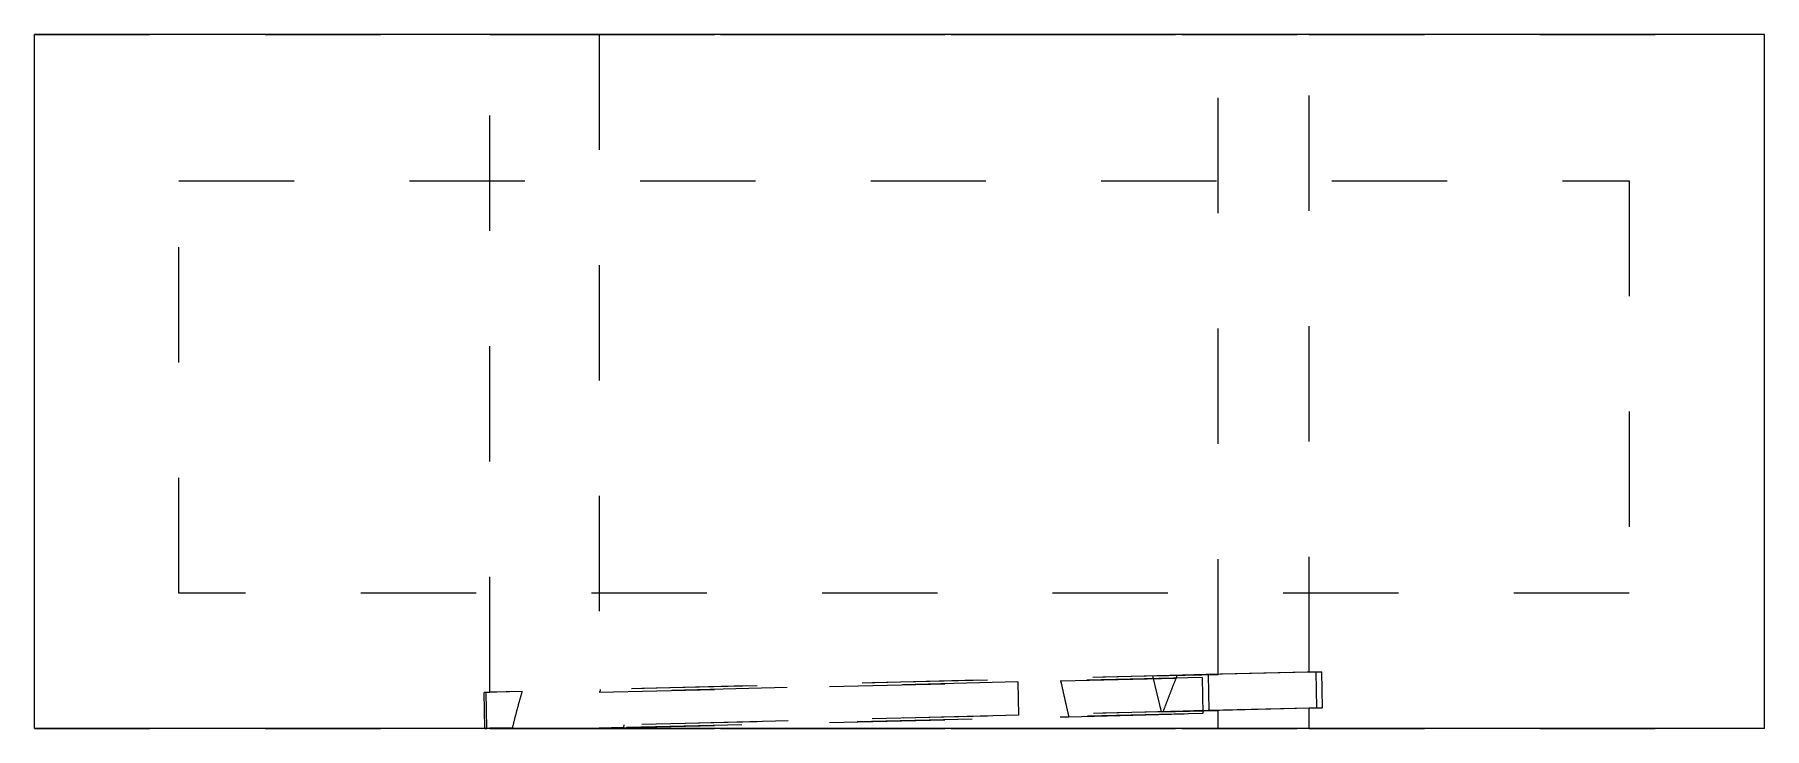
# Model space of a CAD drawing. Extents: x 0 to 2.61, y 0 to 1.71.
# Drawn here: x 0 to 1.5, y 1.113 to 1.715 of the extents above; entities that cross this region are included whole.
import ezdxf

# ---------------------------------------------------------------- set-up
doc = ezdxf.new("R2010")
doc.units = 0
doc.linetypes.add('HIDDEN', pattern=[0.075, 0.050025, -0.024975])
doc.layers.add('FRONT', color=7, linetype='CONTINUOUS')
doc.layers.add('FRONT_HID', color=7, linetype='HIDDEN')

msp = doc.modelspace()

# ---------------------------------------------------------------- linework, layer by layer
at = {"layer": 'FRONT'}
for p, q in [((1.5, 1.714613), (0, 1.714613)), ((0, 1.11305), (0, 1.714613)), ((1.5, 1.11305), (1.5, 1.714613)), ((1.5, 1.11305), (0, 1.11305)), ((0.390516, 1.113047), (0.390625, 1.11305)), ((0.390516, 1.113047), (0.390516, 1.11305)), ((0.484295, 1.113048), (0.484375, 1.11305)), ((0.484295, 1.113048), (0.484295, 1.11305))]:
    msp.add_line(p, q, dxfattribs=at)
at = {"layer": 'FRONT_HID', "linetype": 'HIDDEN'}
for p, q in [((0, 1.714613), (0.394737, 1.714613)), ((0.394737, 1.144411), (0.394737, 1.714613)), ((0.394737, 1.714613), (1.105263, 1.714613)), ((1.026316, 1.714613), (0.489474, 1.714613)), ((0.489474, 1.714613), (1.026316, 1.714613)), ((0.489474, 1.714613), (0.489474, 1.144435)), ((1.026316, 1.159915), (1.026316, 1.714613)), ((1.105263, 1.161853), (1.105263, 1.714613)), ((1.105263, 1.714613), (1.5, 1.714613)), ((0.125, 1.230238), (0.125, 1.587721)), ((0.125, 1.230238), (0.125, 1.587721)), ((0.125, 1.587721), (1.382812, 1.587721)), ((0.125, 1.587721), (1.382812, 1.587721)), ((1.382812, 1.587721), (1.382812, 1.230238)), ((1.382812, 1.587721), (1.382812, 1.230238)), ((1.382812, 1.230238), (0.125, 1.230238)), ((1.382812, 1.230238), (0.125, 1.230238)), ((1.026316, 1.159915), (0.49034, 1.146757)), ((1.01752, 1.159699), (0.49034, 1.146757)), ((1.012317, 1.15727), (0.852553, 1.153348)), ((0.889764, 1.154261), (1.012317, 1.15727)), ((0.969297, 1.158515), (1.026316, 1.159915)), ((0.969297, 1.158515), (1.01752, 1.159699)), ((0.969297, 1.158515), (0.976855, 1.127441)), ((0.989108, 1.155041), (0.988912, 1.15454)), ((0.989305, 1.155541), (0.989108, 1.155041)), ((0.989502, 1.156041), (0.989305, 1.155541)), ((0.989699, 1.156541), (0.989502, 1.156041)), ((0.989896, 1.157041), (0.989699, 1.156541)), ((0.990093, 1.157541), (0.989896, 1.157041)), ((0.99029, 1.15804), (0.990093, 1.157541)), ((0.990487, 1.15854), (0.99029, 1.15804)), ((0.990684, 1.15904), (0.990487, 1.15854)), ((1.115846, 1.162113), (0.990684, 1.15904)), ((1.105263, 1.161853), (0.990684, 1.15904)), ((1.012317, 1.15727), (1.013083, 1.126029)), ((1.01752, 1.159699), (1.018287, 1.128458)), ((1.105263, 1.161853), (1.111429, 1.162004)), ((1.111429, 1.162004), (1.115846, 1.162113)), ((1.111836, 1.130755), (1.111429, 1.162004)), ((1.115846, 1.162113), (1.116613, 1.130872)), ((0.422679, 1.145096), (0.389749, 1.144288)), ((0.389749, 1.144288), (0.391601, 1.144334)), ((0.390516, 1.11305), (0.389749, 1.144288)), ((0.391601, 1.144334), (0.394737, 1.144411)), ((0.392029, 1.113085), (0.391601, 1.144334)), ((0.422679, 1.145096), (0.394737, 1.144411)), ((0.421261, 1.140125), (0.42112, 1.139627)), ((0.421401, 1.140623), (0.421261, 1.140125)), ((0.421542, 1.14112), (0.421401, 1.140623)), ((0.421683, 1.141617), (0.421542, 1.14112)), ((0.421824, 1.142115), (0.421683, 1.141617)), ((0.421966, 1.142612), (0.421824, 1.142115)), ((0.422108, 1.143109), (0.421966, 1.142612)), ((0.42225, 1.143606), (0.422108, 1.143109)), ((0.422393, 1.144103), (0.42225, 1.143606)), ((0.422536, 1.1446), (0.422393, 1.144103)), ((0.422679, 1.145096), (0.422536, 1.1446)), ((0.489474, 1.144435), (0.889764, 1.154261)), ((0.490253, 1.144454), (0.489474, 1.144435)), ((0.852553, 1.153348), (0.490253, 1.144454)), ((0.49034, 1.146757), (0.490253, 1.144454)), ((0.852553, 1.153348), (0.853263, 1.124407)), ((0.889764, 1.154261), (0.889872, 1.153767)), ((0.889872, 1.153767), (0.88998, 1.153273)), ((0.88998, 1.153273), (0.890088, 1.152779)), ((0.890088, 1.152779), (0.890196, 1.152285)), ((0.890196, 1.152285), (0.890304, 1.151791)), ((0.890304, 1.151791), (0.890413, 1.151296)), ((0.890413, 1.151296), (0.890521, 1.150802)), ((0.890521, 1.150802), (0.89063, 1.150308)), ((0.89063, 1.150308), (0.890739, 1.149814)), ((0.890739, 1.149814), (0.890848, 1.14932)), ((0.890848, 1.14932), (0.890957, 1.148826)), ((0.890957, 1.148826), (0.891066, 1.148333)), ((0.891066, 1.148333), (0.891175, 1.147839)), ((0.891175, 1.147839), (0.891284, 1.147345)), ((0.891284, 1.147345), (0.891394, 1.146851)), ((0.891394, 1.146851), (0.891503, 1.146357)), ((0.891503, 1.146357), (0.891613, 1.145863)), ((0.891613, 1.145863), (0.891723, 1.145369)), ((0.891723, 1.145369), (0.891832, 1.144876)), ((0.891832, 1.144876), (0.891942, 1.144382)), ((0.891942, 1.144382), (0.892052, 1.143888)), ((0.892052, 1.143888), (0.892163, 1.143394)), ((0.892163, 1.143394), (0.892273, 1.142901)), ((0.892273, 1.142901), (0.892383, 1.142407)), ((0.892383, 1.142407), (0.892494, 1.141913)), ((0.892494, 1.141913), (0.892604, 1.14142)), ((0.892604, 1.14142), (0.892715, 1.140926)), ((0.892715, 1.140926), (0.892826, 1.140433)), ((0.892826, 1.140433), (0.892937, 1.139939)), ((0.98325, 1.140022), (0.983056, 1.139521)), ((0.983444, 1.140523), (0.98325, 1.140022)), ((0.983638, 1.141024), (0.983444, 1.140523)), ((0.983832, 1.141525), (0.983638, 1.141024)), ((0.984026, 1.142026), (0.983832, 1.141525)), ((0.98422, 1.142527), (0.984026, 1.142026)), ((0.984415, 1.143028), (0.98422, 1.142527)), ((0.984609, 1.143529), (0.984415, 1.143028)), ((0.984804, 1.14403), (0.984609, 1.143529)), ((0.984998, 1.144531), (0.984804, 1.14403)), ((0.985193, 1.145032), (0.984998, 1.144531)), ((0.985388, 1.145533), (0.985193, 1.145032)), ((0.985583, 1.146033), (0.985388, 1.145533)), ((0.985778, 1.146534), (0.985583, 1.146033)), ((0.985973, 1.147035), (0.985778, 1.146534)), ((0.986169, 1.147535), (0.985973, 1.147035)), ((0.986364, 1.148036), (0.986169, 1.147535)), ((0.986559, 1.148537), (0.986364, 1.148036)), ((0.986755, 1.149037), (0.986559, 1.148537)), ((0.986951, 1.149538), (0.986755, 1.149037)), ((0.987146, 1.150038), (0.986951, 1.149538)), ((0.987342, 1.150538), (0.987146, 1.150038)), ((0.987538, 1.151039), (0.987342, 1.150538)), ((0.987734, 1.151539), (0.987538, 1.151039)), ((0.98793, 1.152039), (0.987734, 1.151539)), ((0.988126, 1.15254), (0.98793, 1.152039)), ((0.988323, 1.15304), (0.988126, 1.15254)), ((0.988519, 1.15354), (0.988323, 1.15304)), ((0.988715, 1.15404), (0.988519, 1.15354)), ((0.988912, 1.15454), (0.988715, 1.15404)), ((0.417194, 1.125158), (0.417064, 1.124658)), ((0.417325, 1.125659), (0.417194, 1.125158)), ((0.417456, 1.126159), (0.417325, 1.125659)), ((0.417588, 1.126659), (0.417456, 1.126159)), ((0.417719, 1.127159), (0.417588, 1.126659)), ((0.417852, 1.127658), (0.417719, 1.127159)), ((0.417984, 1.128158), (0.417852, 1.127658)), ((0.418117, 1.128658), (0.417984, 1.128158)), ((0.41825, 1.129157), (0.418117, 1.128658)), ((0.418383, 1.129657), (0.41825, 1.129157)), ((0.418517, 1.130156), (0.418383, 1.129657)), ((0.418651, 1.130655), (0.418517, 1.130156)), ((0.418786, 1.131155), (0.418651, 1.130655)), ((0.418921, 1.131654), (0.418786, 1.131155)), ((0.419056, 1.132153), (0.418921, 1.131654)), ((0.419191, 1.132652), (0.419056, 1.132153)), ((0.419327, 1.13315), (0.419191, 1.132652)), ((0.419463, 1.133649), (0.419327, 1.13315)), ((0.419599, 1.134148), (0.419463, 1.133649)), ((0.419736, 1.134646), (0.419599, 1.134148)), ((0.419873, 1.135145), (0.419736, 1.134646)), ((0.42001, 1.135643), (0.419873, 1.135145)), ((0.420148, 1.136142), (0.42001, 1.135643)), ((0.420286, 1.13664), (0.420148, 1.136142)), ((0.420424, 1.137138), (0.420286, 1.13664)), ((0.420563, 1.137636), (0.420424, 1.137138)), ((0.420702, 1.138134), (0.420563, 1.137636)), ((0.420841, 1.138632), (0.420702, 1.138134)), ((0.420981, 1.13913), (0.420841, 1.138632)), ((0.42112, 1.139627), (0.420981, 1.13913)), ((1.013083, 1.126029), (0.510668, 1.113696)), ((1.026316, 1.128655), (0.511063, 1.116007)), ((1.018287, 1.128458), (0.853263, 1.124407)), ((0.892937, 1.139939), (0.893048, 1.139446)), ((0.893048, 1.139446), (0.893159, 1.138952)), ((0.893159, 1.138952), (0.89327, 1.138459)), ((0.89327, 1.138459), (0.893382, 1.137965)), ((0.893382, 1.137965), (0.893493, 1.137472)), ((0.893493, 1.137472), (0.893605, 1.136979)), ((0.893605, 1.136979), (0.893716, 1.136485)), ((0.893716, 1.136485), (0.893828, 1.135992)), ((0.893828, 1.135992), (0.89394, 1.135499)), ((0.89394, 1.135499), (0.894052, 1.135005)), ((0.894052, 1.135005), (0.894164, 1.134512)), ((0.894164, 1.134512), (0.894277, 1.134019)), ((0.894277, 1.134019), (0.894389, 1.133526)), ((0.894389, 1.133526), (0.894501, 1.133032)), ((0.894501, 1.133032), (0.894614, 1.132539)), ((0.894614, 1.132539), (0.894727, 1.132046)), ((0.894727, 1.132046), (0.894839, 1.131553)), ((0.894839, 1.131553), (0.894952, 1.13106)), ((0.894952, 1.13106), (0.895065, 1.130567)), ((0.895065, 1.130567), (0.895178, 1.130074)), ((0.895178, 1.130074), (0.895292, 1.129581)), ((0.895292, 1.129581), (0.895405, 1.129088)), ((0.895405, 1.129088), (0.895518, 1.128595)), ((0.895518, 1.128595), (0.895632, 1.128102)), ((0.895632, 1.128102), (0.895746, 1.127609)), ((0.895746, 1.127609), (0.895859, 1.127116)), ((0.895859, 1.127116), (0.895973, 1.126623)), ((0.895973, 1.126623), (0.896087, 1.12613)), ((0.896087, 1.12613), (0.896201, 1.125638)), ((0.896201, 1.125638), (0.896315, 1.125145)), ((0.896315, 1.125145), (0.89643, 1.124652)), ((0.896773, 1.123174), (1.013083, 1.126029)), ((0.976855, 1.127441), (1.026316, 1.128655)), ((0.976855, 1.127441), (1.018287, 1.128458)), ((1.116613, 1.130872), (0.978436, 1.12748)), ((1.105263, 1.130594), (0.978436, 1.12748)), ((0.978627, 1.127982), (0.978436, 1.12748)), ((0.978818, 1.128484), (0.978627, 1.127982)), ((0.97901, 1.128986), (0.978818, 1.128484)), ((0.979202, 1.129489), (0.97901, 1.128986)), ((0.979393, 1.129991), (0.979202, 1.129489)), ((0.979585, 1.130493), (0.979393, 1.129991)), ((0.979777, 1.130994), (0.979585, 1.130493)), ((0.979969, 1.131496), (0.979777, 1.130994)), ((0.980161, 1.131998), (0.979969, 1.131496)), ((0.980353, 1.1325), (0.980161, 1.131998)), ((0.980546, 1.133002), (0.980353, 1.1325)), ((0.980738, 1.133503), (0.980546, 1.133002)), ((0.980931, 1.134005), (0.980738, 1.133503)), ((0.981123, 1.134507), (0.980931, 1.134005)), ((0.981316, 1.135008), (0.981123, 1.134507)), ((0.981509, 1.13551), (0.981316, 1.135008)), ((0.981702, 1.136011), (0.981509, 1.13551)), ((0.981895, 1.136513), (0.981702, 1.136011)), ((0.982088, 1.137014), (0.981895, 1.136513)), ((0.982282, 1.137516), (0.982088, 1.137014)), ((0.982475, 1.138017), (0.982282, 1.137516)), ((0.982669, 1.138518), (0.982475, 1.138017)), ((0.982862, 1.13902), (0.982669, 1.138518)), ((0.983056, 1.139521), (0.982862, 1.13902)), ((1.026316, 1.11305), (1.026316, 1.128655)), ((1.105263, 1.130594), (1.111836, 1.130755)), ((1.105263, 1.11305), (1.105263, 1.130594)), ((1.111836, 1.130755), (1.116613, 1.130872)), ((0, 1.11305), (0.394737, 1.11305)), ((0.414279, 1.113631), (0.390516, 1.113047)), ((0.390625, 1.11305), (0.392029, 1.113085)), ((0.392029, 1.113085), (0.394737, 1.113151)), ((0.414279, 1.113631), (0.394737, 1.113151)), ((0.394737, 1.11305), (0.394737, 1.113151)), ((0.394737, 1.11305), (1.105263, 1.11305)), ((0.414402, 1.114133), (0.414279, 1.113631)), ((0.414525, 1.114635), (0.414402, 1.114133)), ((0.414649, 1.115137), (0.414525, 1.114635)), ((0.414773, 1.115639), (0.414649, 1.115137)), ((0.414897, 1.116141), (0.414773, 1.115639)), ((0.415022, 1.116642), (0.414897, 1.116141)), ((0.415147, 1.117144), (0.415022, 1.116642)), ((0.415272, 1.117646), (0.415147, 1.117144)), ((0.415398, 1.118147), (0.415272, 1.117646)), ((0.415524, 1.118648), (0.415398, 1.118147)), ((0.41565, 1.11915), (0.415524, 1.118648)), ((0.415777, 1.119651), (0.41565, 1.11915)), ((0.415904, 1.120152), (0.415777, 1.119651)), ((0.416032, 1.120653), (0.415904, 1.120152)), ((0.41616, 1.121154), (0.416032, 1.120653)), ((0.416288, 1.121655), (0.41616, 1.121154)), ((0.416416, 1.122156), (0.416288, 1.121655)), ((0.416545, 1.122656), (0.416416, 1.122156)), ((0.416674, 1.123157), (0.416545, 1.122656)), ((0.416804, 1.123657), (0.416674, 1.123157)), ((0.416933, 1.124158), (0.416804, 1.123657)), ((0.417064, 1.124658), (0.416933, 1.124158)), ((0.484375, 1.11305), (0.484295, 1.11305)), ((0.484295, 1.11305), (0.484375, 1.11305)), ((0.489474, 1.113175), (0.896773, 1.123174)), ((0.510668, 1.113696), (0.489474, 1.113175)), ((0.489474, 1.113175), (0.489474, 1.11305)), ((1.026316, 1.11305), (0.489474, 1.11305)), ((0.489474, 1.11305), (1.026316, 1.11305)), ((0.511063, 1.116007), (0.510668, 1.113696)), ((0.853263, 1.124407), (0.511063, 1.116007)), ((0.89643, 1.124652), (0.896544, 1.124159)), ((0.896544, 1.124159), (0.896659, 1.123667)), ((0.896659, 1.123667), (0.896773, 1.123174)), ((1.105263, 1.11305), (1.5, 1.11305))]:
    msp.add_line(p, q, dxfattribs=at)

doc.saveas('drawing.dxf')
